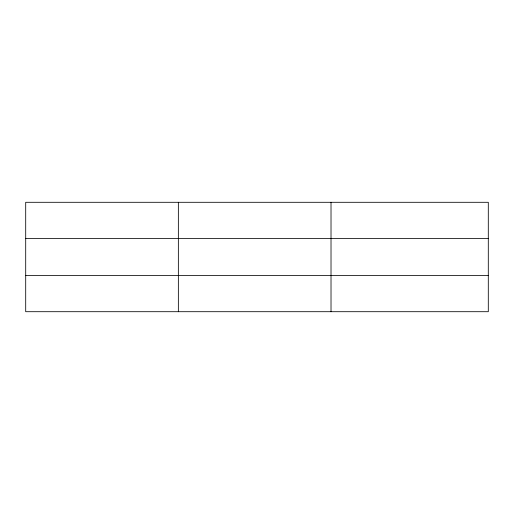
<?xml version="1.0" encoding="UTF-8"?>
<svg xmlns="http://www.w3.org/2000/svg" width="514" height="514" viewBox="0 0 514 514"><rect width="100%" height="100%" fill="white"/><g stroke="black" fill="none" stroke-linecap="round" stroke-linejoin="round"><path stroke-width="0.77" d="M178.358 202.298L178.358 311.702M331.016 202.298L331.016 311.702M488.3 238.4L488.3 202.298L25.7 202.298L25.7 311.702L488.3 311.702L488.3 238.4L25.7 238.4M25.7 275.6L488.3 275.6"/></g></svg>
